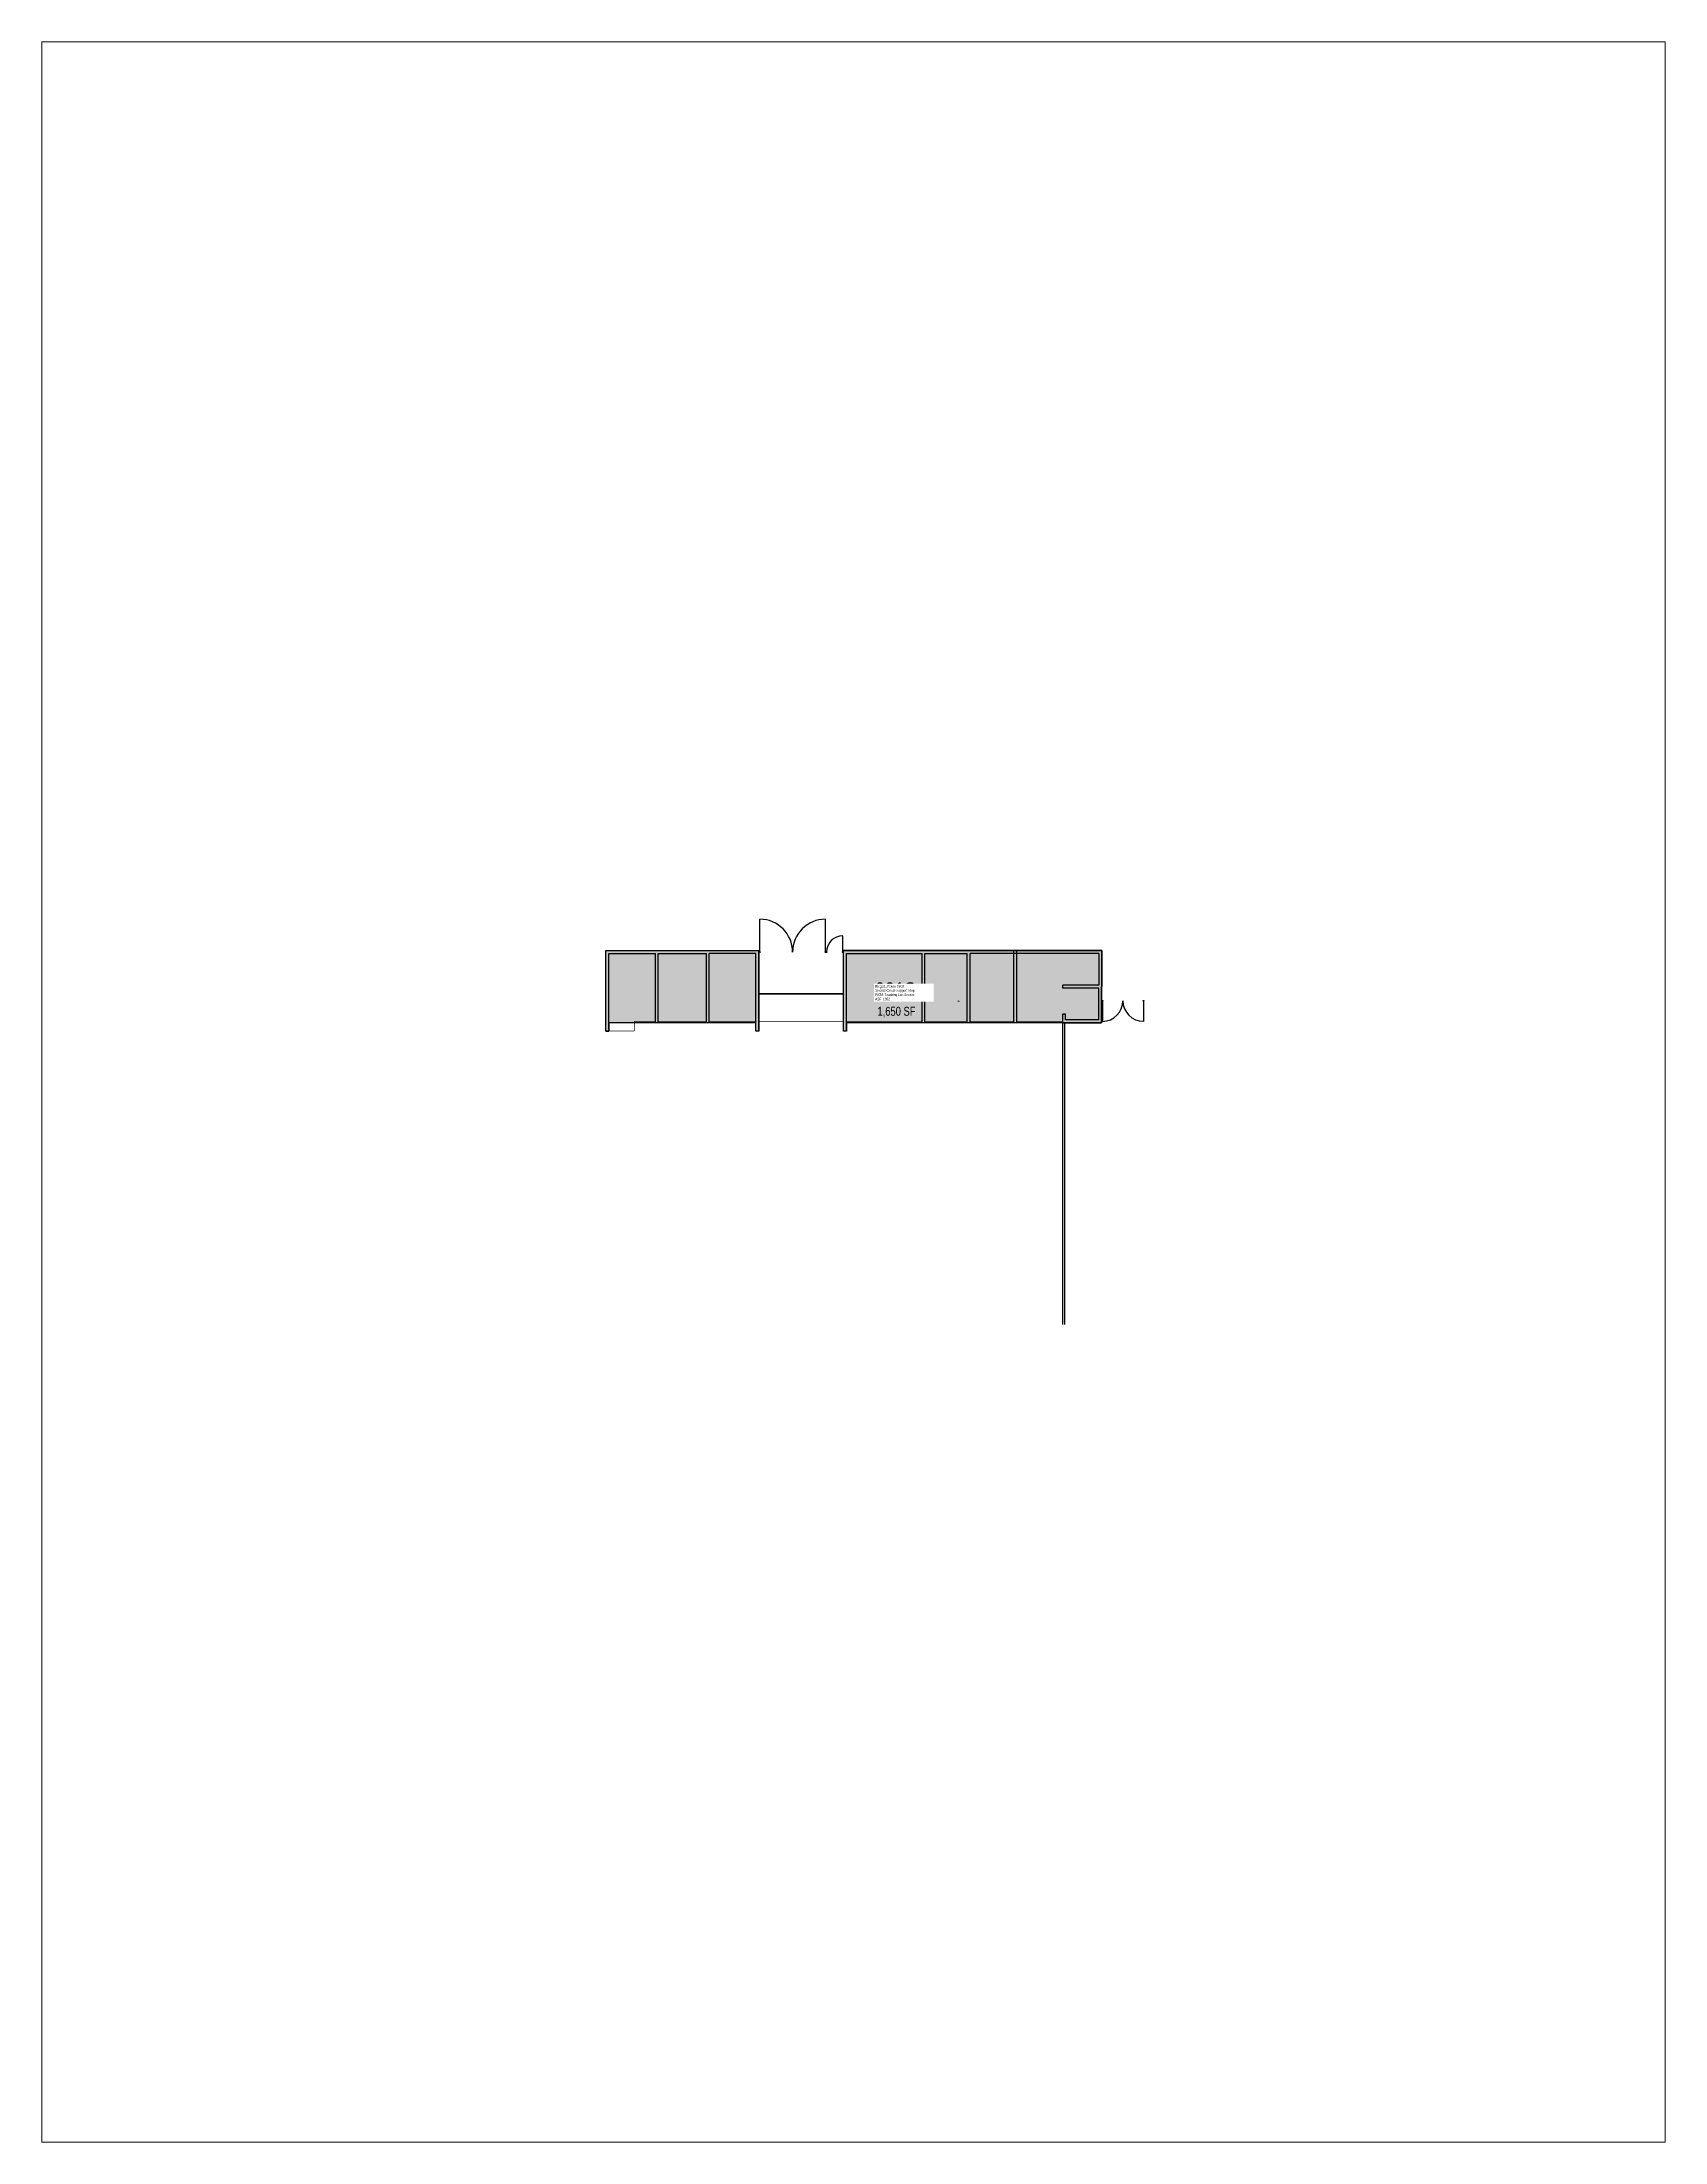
# Paper-space layout 'Layout1' of a CAD drawing. Header units: inches. Extents: x 0 to 8.5, y 0 to 11.
# The model-space entities are those that its viewports show. They can reach past a viewport. Long polylines and large blocks are cut down to what shows.
import ezdxf
from ezdxf.enums import TextEntityAlignment as Align

# ---------------------------------------------------------------- set-up
doc = ezdxf.new("R2010")
doc.units = ezdxf.units.IN
doc.header["$MEASUREMENT"] = 0
for name, color, linetype in [('A-DOOR', 2, 'Continuous'), ('A-FLOR', 3, 'Continuous'), ('A-IDEN-RNUM', 7, 'Continuous'), ('A-IDEN-SNUM', 4, 'Continuous'), ('A-IDEN-VNUM', 4, 'Continuous'), ('A-WALL', 5, 'Continuous'), ('AREA-ASSIGN', 7, 'Continuous'), ('AREA-GROSS', 1, 'Continuous'), ('AREA-TEXT', 3, 'Continuous'), ('Rooms-Category-Color', 7, 'Continuous'), ('Rooms-College-Color', 7, 'Continuous'), ('Rooms-Department-Color', 7, 'Continuous'), ('Rooms-Division-Color', 7, 'Continuous'), ('Rooms-Information', 7, 'Continuous')]:
    doc.layers.add(name, color=color, linetype=linetype)
doc.styles.add('AREA', font='arial.ttf', dxfattribs={"width": 0.75, "height": 60})
doc.styles.add('ID', font='ARIALN.TTF', dxfattribs={"width": 0.85, "height": 0.25})
doc.styles.add('ROOMSNUMBER', font='TXT.SHX', dxfattribs={"height": 1})

msp = doc.modelspace()

# ---------------------------------------------------------------- hatches: boundary and pattern name
at = {"layer": 'Rooms-Category-Color', "true_color": 0xe3f498}
msp.add_hatch(color=61, dxfattribs=at).paths.add_polyline_path([(69204685.7, 27672214.2), (69204582.2, 27672193.5), (69204580.6, 27672201.4), (69204604.2, 27672206), (69204522.7, 27672614), (69204499.2, 27672609.3), (69204497.6, 27672617.1), (69204721.2, 27672661.8), (69204805.8, 27672238.1), (69204685.7, 27672214.2), (69204732.7, 27671978.8), (69204852.8, 27672002.8), (69204995.7, 27671286.9), (69204795.6, 27671247), (69204654.3, 27671955), (69204630.7, 27671950.3), (69204629.2, 27671958.1), (69204732.7, 27671978.8)])
at = {"layer": 'Rooms-College-Color', "true_color": 0xe3f498}
msp.add_hatch(color=61, dxfattribs=at).paths.add_polyline_path([(69204685.7, 27672214.2), (69204582.2, 27672193.5), (69204580.6, 27672201.4), (69204604.2, 27672206), (69204522.7, 27672614), (69204499.2, 27672609.3), (69204497.6, 27672617.1), (69204721.2, 27672661.8), (69204805.8, 27672238.1), (69204685.7, 27672214.2), (69204732.7, 27671978.8), (69204852.8, 27672002.8), (69204995.7, 27671286.9), (69204795.6, 27671247), (69204654.3, 27671955), (69204630.7, 27671950.3), (69204629.2, 27671958.1), (69204732.7, 27671978.8)])
at = {"layer": 'Rooms-Department-Color', "true_color": 0xe3f498}
msp.add_hatch(color=61, dxfattribs=at).paths.add_polyline_path([(69204685.7, 27672214.2), (69204582.2, 27672193.5), (69204580.6, 27672201.4), (69204604.2, 27672206), (69204522.7, 27672614), (69204499.2, 27672609.3), (69204497.6, 27672617.1), (69204721.2, 27672661.8), (69204805.8, 27672238.1), (69204685.7, 27672214.2), (69204732.7, 27671978.8), (69204852.8, 27672002.8), (69204995.7, 27671286.9), (69204795.6, 27671247), (69204654.3, 27671955), (69204630.7, 27671950.3), (69204629.2, 27671958.1), (69204732.7, 27671978.8)])
at = {"layer": 'Rooms-Division-Color', "true_color": 0xe3f498}
msp.add_hatch(color=61, dxfattribs=at).paths.add_polyline_path([(69204685.7, 27672214.2), (69204582.2, 27672193.5), (69204580.6, 27672201.4), (69204604.2, 27672206), (69204522.7, 27672614), (69204499.2, 27672609.3), (69204497.6, 27672617.1), (69204721.2, 27672661.8), (69204805.8, 27672238.1), (69204685.7, 27672214.2), (69204732.7, 27671978.8), (69204852.8, 27672002.8), (69204995.7, 27671286.9), (69204795.6, 27671247), (69204654.3, 27671955), (69204630.7, 27671950.3), (69204629.2, 27671958.1), (69204732.7, 27671978.8)])

# ---------------------------------------------------------------- linework, layer by layer
at = {"layer": 'A-DOOR'}
for p, q in [((69204802.4, 27672234.4), (69204893.6, 27672252.6)), ((69204838.8, 27672052), (69204930.1, 27672070.2)), ((69204848.4, 27672004), (69204893.6, 27672013)), ((69204856.8, 27671257.1), (69204799.9, 27671245.8)), ((69204879.5, 27671143.4), (69204822.6, 27671132))]:
    msp.add_line(p, q, dxfattribs=at)
at = {"layer": 'A-DOOR', "const_width": 2}
for points in [[(69204500.2, 27672609.5), (69204514.3, 27672538.9)], [(69204540.7, 27672544.2), (69204514.3, 27672538.9)], [(69204552.5, 27672485.3), (69204540.7, 27672544.2)], [(69204580.7, 27672344.1), (69204554.1, 27672477.5)], [(69204608.1, 27672206.8), (69204582.2, 27672336.3)], [(69204656.6, 27671963.6), (69204609.6, 27672199)], [(69204700.1, 27671745.9), (69204658.2, 27671955.8)], [(69204725.1, 27671620.4), (69204701.6, 27671738.1)], [(69204751, 27671491), (69204726.7, 27671612.6)], [(69204778, 27671355.6), (69204752.5, 27671483.1)]]:
    msp.add_lwpolyline(points, dxfattribs=at)
at = {"layer": 'A-DOOR'}
for centre in [(69204802.4, 27672234.4), (69204838.8, 27672052), (69204839.4, 27672049.1), (69204848.4, 27672004), (69204856.8, 27671257.1), (69204879.5, 27671143.4)]:
    msp.add_circle(centre, 1, dxfattribs=at)
for centre, radius, start, end in [((69204802.4, 27672234.4), 93, 281.28839, 11.28839), ((69204838.8, 27672052), 93, 11.28839, 101.28839), ((69204848.4, 27672004), 46, 11.28839, 101.28839), ((69204856.8, 27671257.1), 58, 191.28839, 281.28839), ((69204879.5, 27671143.4), 58, 101.28839, 191.28839)]:
    msp.add_arc(centre, radius, start, end, dxfattribs=at)
at = {"layer": 'A-FLOR'}
for p, q in [((69203936.6, 27671187.7), (69204774.1, 27671354.8)), ((69203937.8, 27671181.8), (69204775.2, 27671349))]:
    msp.add_line(p, q, dxfattribs=at)
at = {"layer": 'A-WALL'}
for p, q in [((69204497.6, 27672617.1), (69204721.2, 27672661.8)), ((69204499.2, 27672609.3), (69204714.9, 27672652.4)), ((69204714.9, 27672652.4), (69204740.8, 27672522.9)), ((69204721.2, 27672661.8), (69204805.8, 27672238.1)), ((69204497.6, 27672617.1), (69204499.2, 27672609.3)), ((69204548.6, 27672484.6), (69204740.8, 27672522.9)), ((69204550.1, 27672476.7), (69204548.6, 27672484.6)), ((69204550.1, 27672476.7), (69204742.3, 27672515.1)), ((69204742.3, 27672515.1), (69204769, 27672381.7)), ((69204576.8, 27672343.3), (69204769, 27672381.7)), ((69204578.3, 27672335.5), (69204576.8, 27672343.3)), ((69204578.3, 27672335.5), (69204770.5, 27672373.9)), ((69204796.4, 27672244.4), (69204770.5, 27672373.9)), ((69204580.6, 27672201.4), (69204796.4, 27672244.4)), ((69204582.2, 27672193.5), (69204805.8, 27672238.1)), ((69204582.2, 27672193.5), (69204580.6, 27672201.4)), ((69204629.2, 27671958.1), (69204852.8, 27672002.8)), ((69204630.7, 27671950.3), (69204846.5, 27671993.4)), ((69204846.5, 27671993.4), (69204888.4, 27671783.5)), ((69204995.7, 27671286.9), (69204852.8, 27672002.8)), ((69204630.7, 27671950.3), (69204629.2, 27671958.1)), ((69204696.2, 27671745.1), (69204888.4, 27671783.5)), ((69204697.7, 27671737.3), (69204889.9, 27671775.7)), ((69204889.9, 27671775.7), (69204913.4, 27671658)), ((69204697.7, 27671737.3), (69204696.2, 27671745.1)), ((69204721.2, 27671619.6), (69204913.4, 27671658)), ((69204722.8, 27671611.8), (69204915, 27671650.1)), ((69204986.2, 27671293.2), (69204915, 27671650.1)), ((69204722.8, 27671611.8), (69204721.2, 27671619.6)), ((69204747.1, 27671490.2), (69204947.1, 27671530.1)), ((69204748.6, 27671482.3), (69204948.7, 27671522.3)), ((69204748.6, 27671482.3), (69204747.1, 27671490.2)), ((69204774.1, 27671354.8), (69204797.6, 27671359.5)), ((69204774.1, 27671354.8), (69204795.6, 27671247)), ((69204783.5, 27671348.6), (69204799.2, 27671351.7)), ((69204801.9, 27671256.4), (69204783.5, 27671348.6)), ((69204799.2, 27671351.7), (69204797.6, 27671359.5)), ((69204870.2, 27671374), (69204878, 27671375.6)), ((69204890.1, 27671274), (69204870.2, 27671374)), ((69204898, 27671275.6), (69204878, 27671375.6)), ((69204795.6, 27671247), (69204995.7, 27671286.9)), ((69204801.9, 27671256.4), (69204890.1, 27671274)), ((69204986.2, 27671293.2), (69204898, 27671275.6))]:
    msp.add_line(p, q, dxfattribs=at)
at = {"layer": 'AREA-ASSIGN'}
msp.add_lwpolyline([(69204685.7, 27672214.2), (69204582.2, 27672193.5), (69204580.6, 27672201.4), (69204604.2, 27672206), (69204522.7, 27672614), (69204499.2, 27672609.3), (69204497.6, 27672617.1), (69204721.2, 27672661.8), (69204805.8, 27672238.1), (69204685.7, 27672214.2), (69204732.7, 27671978.8), (69204852.8, 27672002.8), (69204995.7, 27671286.9), (69204795.6, 27671247), (69204654.3, 27671955), (69204630.7, 27671950.3), (69204629.2, 27671958.1), (69204732.7, 27671978.8), (69204732.7, 27671978.8)], close=True, dxfattribs=at)
at = {"layer": 'AREA-GROSS'}
msp.add_lwpolyline([(69204685.7, 27672214.2), (69204582.2, 27672193.5), (69204580.6, 27672201.4), (69204604.2, 27672206), (69204522.7, 27672614), (69204499.2, 27672609.3), (69204497.6, 27672617.1), (69204721.2, 27672661.8), (69204805.8, 27672238.1), (69204685.7, 27672214.2), (69204732.7, 27671978.8), (69204852.8, 27672002.8), (69204995.7, 27671286.9), (69204795.6, 27671247), (69204654.3, 27671955), (69204630.7, 27671950.3), (69204629.2, 27671958.1), (69204732.7, 27671978.8), (69204732.7, 27671978.8)], close=True, dxfattribs=at)

# ---------------------------------------------------------------- texts
at = {"layer": 'A-IDEN-RNUM', "style": 'ROOMSNUMBER'}
msp.add_text('0910-00', height=0.506, rotation=281.28839, dxfattribs=at).set_placement((69204776.4, 27671655.4), align=Align.MIDDLE)
at = {"layer": 'A-IDEN-SNUM', "style": 'ROOMSNUMBER'}
msp.add_text('0210S91000', height=0.506, rotation=281.28839, dxfattribs=at).set_placement((69204776.1, 27671655.4), align=Align.MIDDLE)
at = {"layer": 'A-IDEN-VNUM', "style": 'ID', "width": 0.85}
msp.add_text('021S', height=50.62, rotation=281.28839, dxfattribs=at).set_placement((69204768.5, 27671836), align=Align.MIDDLE)
at = {"layer": 'AREA-TEXT', "style": 'AREA', "width": 0.75}
msp.add_text('1,650 SF', height=25.31, rotation=281.28839, dxfattribs=at).set_placement((69204713.8, 27671822.4), align=Align.MIDDLE_CENTER)

# ---------------------------------------------------------------- next in the draw order: texts
at = {"layer": 'Rooms-Information', "insert": (69204732.4, 27671887.5), "char_height": 7.232, "width": 162, "attachment_point": 7, "rotation": 281.28839, "style": 'ID', "bg_fill": 3, "box_fill_scale": 1.5, "bg_fill_color": 256, "bg_fill_true_color": 13158600, "bg_fill_transparency": 0}
msp.add_mtext('Bldg.21, Room S910^M^J105002-CAED-Support Shop^M^JFICM: Teaching Lab Service^M^JASF: 1652', dxfattribs=at)

psp = doc.layouts.get("Layout1")

# ---------------------------------------------------------------- viewports
at = {"layer": 'Defpoints', "view_twist_angle": 78.71160938464}
psp.add_viewport(center=(4.25, 5.5), size=(8.5, 10.9999), view_center_point=(-13589968.332, 73282363.294), view_height=5939.9405, dxfattribs=at)

doc.saveas('drawing.dxf')
